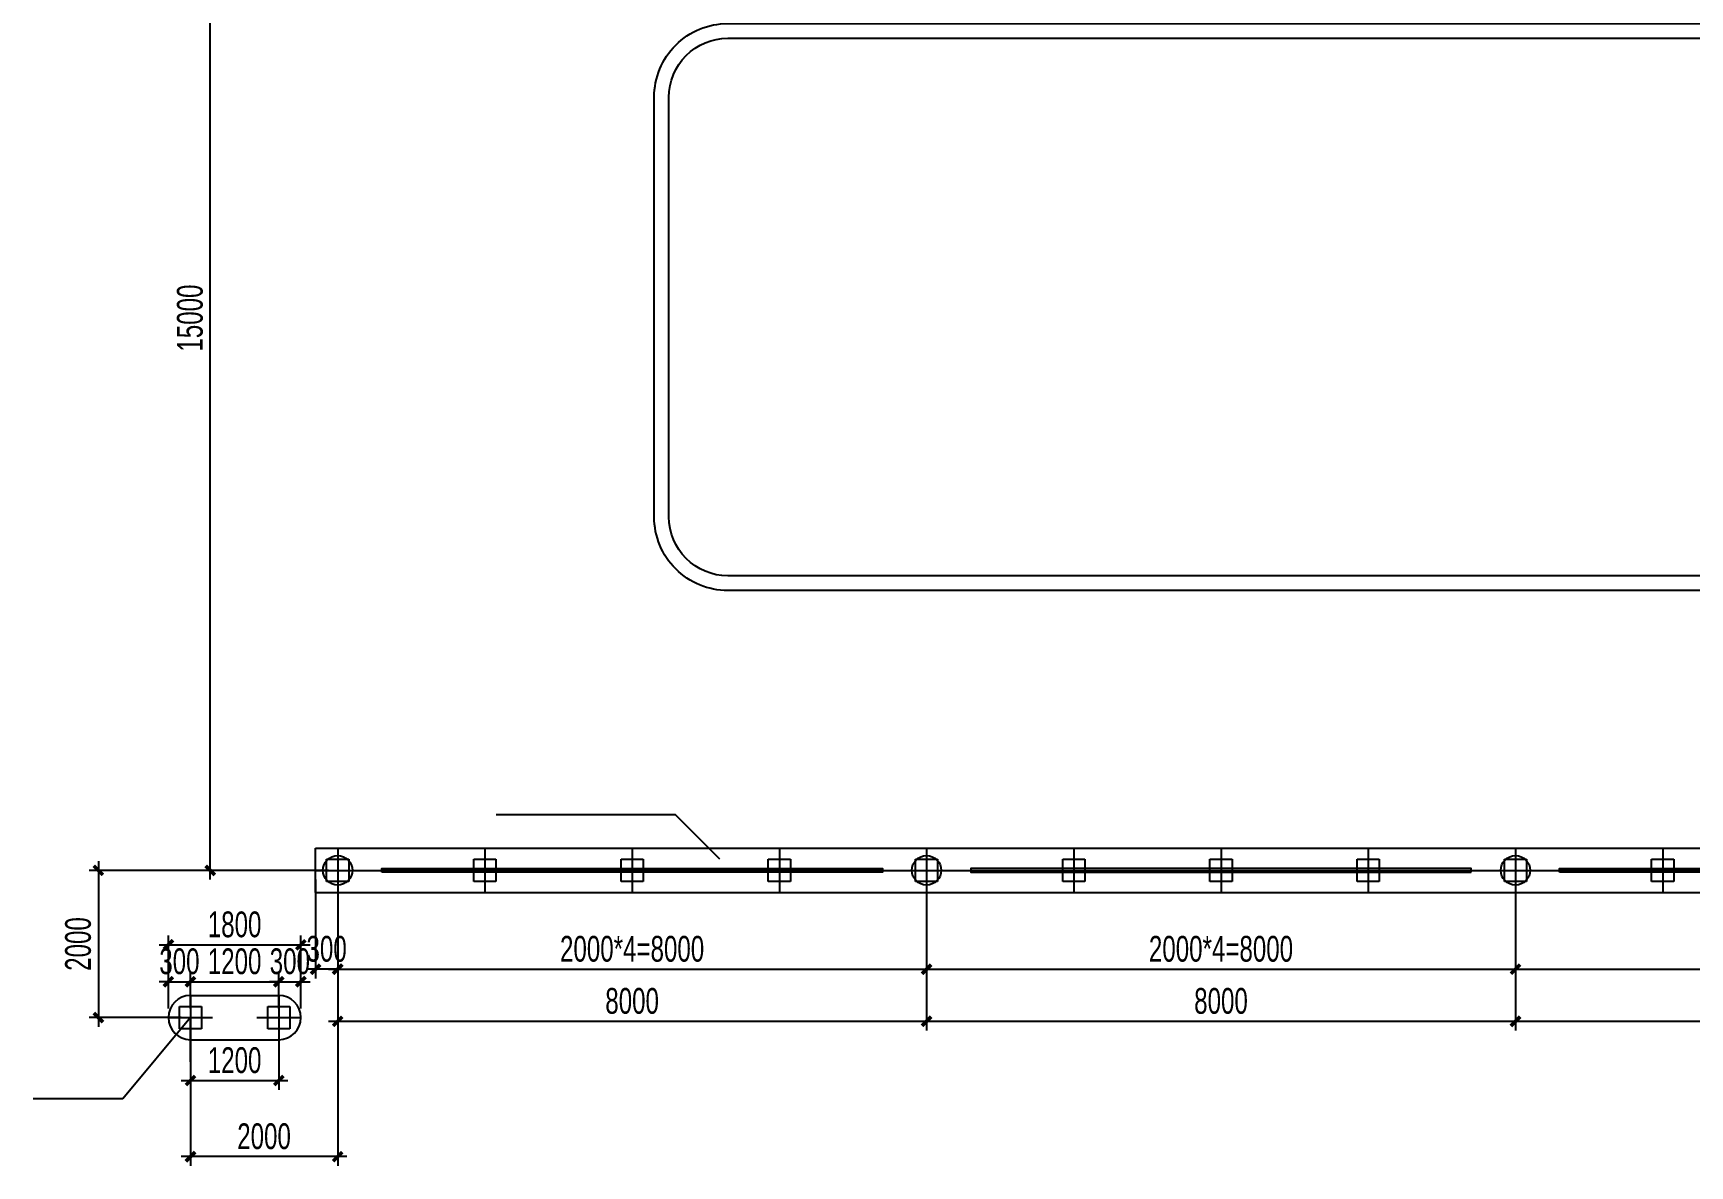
# Model space of a CAD drawing. Header units: millimetres. Extents: x -1491330 to -1355454, y 1413078 to 1531173.
# Drawn here: x -1405412 to -1382905, y 1445272 to 1460654 of the extents above; entities that cross this region are included whole.
import ezdxf

# ---------------------------------------------------------------- set-up
doc = ezdxf.new("R2010")
doc.units = ezdxf.units.MM
doc.header["$LTSCALE"] = 10
doc.linetypes.add('CENTER2', pattern=[28.575000000000003, 19.05, -3.175, 3.175, -3.175])
doc.linetypes.add('HIDDEN', pattern=[0.375, 0.25, -0.125])
doc.layers.get('0').update_dxf_attribs({"linetype": 'CONTINUOUS'})
doc.layers.get('DEFPOINTS').update_dxf_attribs({"linetype": 'CONTINUOUS'})
doc.layers.add('标注', color=3, linetype='CONTINUOUS')
doc.layers.add('轮廓', color=4, linetype='CONTINUOUS')
doc.styles.add('文字', font='rhutj-e.shx', dxfattribs={"width": 0.7, "bigfont": 'rhutj.shx'})
doc.dimstyles.new('100', dxfattribs={"dimscale": 100, "dimtxt": 3.5, "dimasz": 1.25, "dimexe": 1.25, "dimexo": 1.25, "dimgap": 1, "dimtad": 1, "dimdec": 0, "dimdsep": 46, "dimtxsty": '文字', "dimblk1": 'ARCHTICK', "dimblk2": 'ARCHTICK', "dimsah": 1, "dimcen": 1, "dimdle": 1.25, "dimadec": 0, "dimazin": 0, "dimtfac": 1, "dimtdec": 0, "dimtix": 1, "dimtmove": 2, "dimatfit": 3, "dimldrblk": 'ARCHTICK', "dimfxl": 0, "dimtolj": 1, "dimtzin": 0, "dimarcsym": 0})

# ---------------------------------------------------------------- blocks, each defined once
blk = doc.blocks.new('_ARCHTICK')
at = {"color": 0, "linetype": 'ByBlock', "const_width": 0.4}
blk.add_lwpolyline([(-0.5, -0.5), (0.5, 0.5)], dxfattribs=at)
blk = doc.blocks.new('*D32')
at = {"layer": 'DEFPOINTS', "color": 0, "transparency": 16777216}
for p in [(-1403005.749414518, 1464284.882658849), (-1401274.806512068, 1464284.882658849), (-1401274.806512048, 1449284.882658832)]:
    blk.add_point(p, dxfattribs=at)
at = {"layer": '标注', "color": 0, "lineweight": -2, "transparency": 16777216}
for p, q in [((-1401399.806512068, 1464284.882658849), (-1403130.749414518, 1464284.882658849)), ((-1403005.749414518, 1449159.882658832), (-1403005.749414518, 1464409.882658849)), ((-1401399.806512048, 1449284.882658832), (-1403130.749414518, 1449284.882658832))]:
    blk.add_line(p, q, dxfattribs=at)
at = {"layer": '标注', "color": 0, "lineweight": -2, "transparency": 16777216, "xscale": 125, "yscale": 125, "zscale": 125}
for p, rotation in [((-1403005.749414518, 1464284.882658849), 90), ((-1403005.749414518, 1449284.882658832), 270)]:
    blk.add_blockref('_ARCHTICK', p, dxfattribs=dict(at, rotation=rotation))
at = {"layer": '标注', "color": 0, "transparency": 16777216, "insert": (-1403280.749414518, 1456784.88265884), "char_height": 350, "attachment_point": 5, "rotation": 90, "style": '文字'}
blk.add_mtext('\\A1;15000', dxfattribs=at)
blk = doc.blocks.new('*D33')
at = {"layer": 'DEFPOINTS', "color": 0, "transparency": 16777216}
for p in [(-1401274.806512047, 1449284.882658832), (-1393274.806512051, 1449284.882658868), (-1393274.806512051, 1447234.980780988)]:
    blk.add_point(p, dxfattribs=at)
at = {"layer": '标注', "color": 0, "lineweight": -2, "transparency": 16777216}
for p, q in [((-1401274.806512047, 1449159.882658832), (-1401274.806512047, 1447109.980780988)), ((-1393274.806512051, 1449159.882658868), (-1393274.806512051, 1447109.980780988)), ((-1401399.806512047, 1447234.980780988), (-1393149.806512051, 1447234.980780988))]:
    blk.add_line(p, q, dxfattribs=at)
at = {"layer": '标注', "color": 0, "lineweight": -2, "transparency": 16777216, "xscale": 125, "yscale": 125, "zscale": 125, "rotation": 180}
blk.add_blockref('_ARCHTICK', (-1401274.806512047, 1447234.980780988), dxfattribs=at)
at = {"layer": '标注', "color": 0, "lineweight": -2, "transparency": 16777216, "xscale": 125, "yscale": 125, "zscale": 125}
blk.add_blockref('_ARCHTICK', (-1393274.806512051, 1447234.980780988), dxfattribs=at)
at = {"layer": '标注', "color": 0, "transparency": 16777216, "insert": (-1397274.806512049, 1447509.980780988), "char_height": 350, "attachment_point": 5, "style": '文字'}
blk.add_mtext('\\A1;8000', dxfattribs=at)
blk = doc.blocks.new('*D34')
at = {"layer": 'DEFPOINTS', "color": 0, "transparency": 16777216}
for p in [(-1393274.806512051, 1449284.882658868), (-1385274.806512062, 1449284.882658846), (-1385274.806512062, 1447234.980780988)]:
    blk.add_point(p, dxfattribs=at)
at = {"layer": '标注', "color": 0, "lineweight": -2, "transparency": 16777216}
for p, q in [((-1393274.806512051, 1449159.882658868), (-1393274.806512051, 1447109.980780988)), ((-1385274.806512062, 1449159.882658846), (-1385274.806512062, 1447109.980780988)), ((-1393399.806512051, 1447234.980780988), (-1385149.806512062, 1447234.980780988))]:
    blk.add_line(p, q, dxfattribs=at)
at = {"layer": '标注', "color": 0, "lineweight": -2, "transparency": 16777216, "xscale": 125, "yscale": 125, "zscale": 125, "rotation": 180}
blk.add_blockref('_ARCHTICK', (-1393274.806512051, 1447234.980780988), dxfattribs=at)
at = {"layer": '标注', "color": 0, "lineweight": -2, "transparency": 16777216, "xscale": 125, "yscale": 125, "zscale": 125}
blk.add_blockref('_ARCHTICK', (-1385274.806512062, 1447234.980780988), dxfattribs=at)
at = {"layer": '标注', "color": 0, "transparency": 16777216, "insert": (-1389274.806512056, 1447509.980780988), "char_height": 350, "attachment_point": 5, "style": '文字'}
blk.add_mtext('\\A1;8000', dxfattribs=at)
blk = doc.blocks.new('*D35')
at = {"layer": 'DEFPOINTS', "color": 0, "transparency": 16777216}
for p in [(-1385274.806512062, 1449284.882658846), (-1377274.806512036, 1449284.882658878), (-1377274.806512036, 1447234.980780988)]:
    blk.add_point(p, dxfattribs=at)
at = {"layer": '标注', "color": 0, "lineweight": -2, "transparency": 16777216}
for p, q in [((-1385274.806512062, 1449159.882658846), (-1385274.806512062, 1447109.980780988)), ((-1377274.806512036, 1449159.882658878), (-1377274.806512036, 1447109.980780988)), ((-1385399.806512062, 1447234.980780988), (-1377149.806512036, 1447234.980780988))]:
    blk.add_line(p, q, dxfattribs=at)
at = {"layer": '标注', "color": 0, "lineweight": -2, "transparency": 16777216, "xscale": 125, "yscale": 125, "zscale": 125, "rotation": 180}
blk.add_blockref('_ARCHTICK', (-1385274.806512062, 1447234.980780988), dxfattribs=at)
at = {"layer": '标注', "color": 0, "lineweight": -2, "transparency": 16777216, "xscale": 125, "yscale": 125, "zscale": 125}
blk.add_blockref('_ARCHTICK', (-1377274.806512036, 1447234.980780988), dxfattribs=at)
at = {"layer": '标注', "color": 0, "transparency": 16777216, "insert": (-1381274.806512049, 1447509.980780988), "char_height": 350, "attachment_point": 5, "style": '文字'}
blk.add_mtext('\\A1;8000', dxfattribs=at)
blk = doc.blocks.new('*D50')
at = {"layer": 'DEFPOINTS', "color": 0, "transparency": 16777216}
for p in [(-1403274.806512041, 1447284.882658795), (-1401274.806512047, 1447234.980780988), (-1403274.806512041, 1445397.128950009)]:
    blk.add_point(p, dxfattribs=at)
at = {"layer": '标注', "color": 0, "lineweight": -2, "transparency": 16777216}
for p, q in [((-1403274.806512041, 1447159.882658795), (-1403274.806512041, 1445272.128950009)), ((-1401274.806512047, 1447109.980780988), (-1401274.806512047, 1445272.128950009)), ((-1401149.806512047, 1445397.128950009), (-1403399.806512041, 1445397.128950009))]:
    blk.add_line(p, q, dxfattribs=at)
at = {"layer": '标注', "color": 0, "lineweight": -2, "transparency": 16777216, "xscale": 125, "yscale": 125, "zscale": 125, "rotation": 180}
blk.add_blockref('_ARCHTICK', (-1403274.806512041, 1445397.128950009), dxfattribs=at)
at = {"layer": '标注', "color": 0, "lineweight": -2, "transparency": 16777216, "xscale": 125, "yscale": 125, "zscale": 125}
blk.add_blockref('_ARCHTICK', (-1401274.806512047, 1445397.128950009), dxfattribs=at)
at = {"layer": '标注', "color": 0, "transparency": 16777216, "insert": (-1402274.806512044, 1445672.128950009), "char_height": 350, "attachment_point": 5, "style": '文字'}
blk.add_mtext('\\A1;2000', dxfattribs=at)
blk = doc.blocks.new('*D38')
at = {"layer": 'DEFPOINTS', "color": 0, "transparency": 16777216}
for p in [(-1403005.749414516, 1449284.882658832), (-1404525.427450304, 1447284.882658795), (-1403274.806512041, 1447284.882658795)]:
    blk.add_point(p, dxfattribs=at)
at = {"layer": '标注', "color": 0, "lineweight": -2, "transparency": 16777216}
for p, q in [((-1403130.749414516, 1449284.882658832), (-1404650.427450304, 1449284.882658832)), ((-1404525.427450304, 1449409.882658832), (-1404525.427450304, 1447159.882658795)), ((-1403399.806512041, 1447284.882658795), (-1404650.427450304, 1447284.882658795))]:
    blk.add_line(p, q, dxfattribs=at)
at = {"layer": '标注', "color": 0, "lineweight": -2, "transparency": 16777216, "xscale": 125, "yscale": 125, "zscale": 125}
for p, rotation in [((-1404525.427450304, 1449284.882658832), 90), ((-1404525.427450304, 1447284.882658795), 270)]:
    blk.add_blockref('_ARCHTICK', p, dxfattribs=dict(at, rotation=rotation))
at = {"layer": '标注', "color": 0, "transparency": 16777216, "insert": (-1404800.427450303, 1448284.882658814), "char_height": 350, "attachment_point": 5, "rotation": 90, "style": '文字'}
blk.add_mtext('\\A1;2000', dxfattribs=at)
blk = doc.blocks.new('A$C23307240')
at = {"layer": '轮廓', "color": 6, "linetype": 'CENTER2', "ltscale": 20}
for p, q in [((0, 300), (0, -300)), ((-300, 0), (300, 0))]:
    blk.add_line(p, q, dxfattribs=at)
at = {"layer": '轮廓', "color": 5, "linetype": 'HIDDEN', "ltscale": 200}
blk.add_lwpolyline([(-150, 150), (150, 150), (150, -150), (-150, -150)], close=True, dxfattribs=at)
blk = doc.blocks.new('*D54')
at = {"layer": 'DEFPOINTS', "color": 0, "transparency": 16777216}
for p in [(-1401274.806512047, 1449284.882658832), (-1393274.806512047, 1449284.882658821), (-1393274.806512047, 1447942.586666727)]:
    blk.add_point(p, dxfattribs=at)
at = {"layer": '标注', "color": 0, "lineweight": -2, "transparency": 16777216}
for p, q in [((-1401274.806512047, 1449159.882658832), (-1401274.806512047, 1447817.586666727)), ((-1393274.806512047, 1449159.882658821), (-1393274.806512047, 1447817.586666727)), ((-1401399.806512047, 1447942.586666727), (-1393149.806512047, 1447942.586666727))]:
    blk.add_line(p, q, dxfattribs=at)
at = {"layer": '标注', "color": 0, "lineweight": -2, "transparency": 16777216, "xscale": 125, "yscale": 125, "zscale": 125, "rotation": 180}
blk.add_blockref('_ARCHTICK', (-1401274.806512047, 1447942.586666727), dxfattribs=at)
at = {"layer": '标注', "color": 0, "lineweight": -2, "transparency": 16777216, "xscale": 125, "yscale": 125, "zscale": 125}
blk.add_blockref('_ARCHTICK', (-1393274.806512047, 1447942.586666727), dxfattribs=at)
at = {"layer": '标注', "color": 0, "transparency": 16777216, "insert": (-1397274.806512047, 1448217.586666727), "char_height": 350, "attachment_point": 5, "style": '文字'}
blk.add_mtext('\\A1;2000*4=8000', dxfattribs=at)
blk = doc.blocks.new('*D55')
at = {"layer": 'DEFPOINTS', "color": 0, "transparency": 16777216}
for p in [(-1401574.806512047, 1449284.882658832), (-1401274.806512047, 1449284.882658832), (-1401574.806512047, 1447942.586666727)]:
    blk.add_point(p, dxfattribs=at)
at = {"layer": '标注', "color": 0, "lineweight": -2, "transparency": 16777216}
for p, q in [((-1401574.806512047, 1449159.882658832), (-1401574.806512047, 1447817.586666727)), ((-1401274.806512047, 1449159.882658832), (-1401274.806512047, 1447817.586666727)), ((-1401574.806512047, 1447942.586666727), (-1401699.806512047, 1447942.586666727)), ((-1401274.806512047, 1447942.586666727), (-1401574.806512047, 1447942.586666727)), ((-1401274.806512047, 1447942.586666727), (-1401149.806512047, 1447942.586666727))]:
    blk.add_line(p, q, dxfattribs=at)
at = {"layer": '标注', "color": 0, "lineweight": -2, "transparency": 16777216, "xscale": 125, "yscale": 125, "zscale": 125}
blk.add_blockref('_ARCHTICK', (-1401574.806512047, 1447942.586666727), dxfattribs=at)
at = {"layer": '标注', "color": 0, "lineweight": -2, "transparency": 16777216, "xscale": 125, "yscale": 125, "zscale": 125, "rotation": 180}
blk.add_blockref('_ARCHTICK', (-1401274.806512047, 1447942.586666727), dxfattribs=at)
at = {"layer": '标注', "color": 0, "transparency": 16777216, "insert": (-1401424.806512047, 1448217.586666727), "char_height": 350, "attachment_point": 5, "style": '文字'}
blk.add_mtext('\\A1;300', dxfattribs=at)
blk = doc.blocks.new('*D46')
at = {"layer": 'DEFPOINTS', "color": 0, "transparency": 16777216}
for p in [(-1393274.806512047, 1449284.882658826), (-1385274.806512047, 1449284.882658815), (-1385274.806512047, 1447942.586666722)]:
    blk.add_point(p, dxfattribs=at)
at = {"layer": '标注', "color": 0, "lineweight": -2, "transparency": 16777216}
for p, q in [((-1393274.806512047, 1449159.882658826), (-1393274.806512047, 1447817.586666722)), ((-1385274.806512047, 1449159.882658815), (-1385274.806512047, 1447817.586666722)), ((-1393399.806512047, 1447942.586666722), (-1385149.806512047, 1447942.586666722))]:
    blk.add_line(p, q, dxfattribs=at)
at = {"layer": '标注', "color": 0, "lineweight": -2, "transparency": 16777216, "xscale": 125, "yscale": 125, "zscale": 125, "rotation": 180}
blk.add_blockref('_ARCHTICK', (-1393274.806512047, 1447942.586666722), dxfattribs=at)
at = {"layer": '标注', "color": 0, "lineweight": -2, "transparency": 16777216, "xscale": 125, "yscale": 125, "zscale": 125}
blk.add_blockref('_ARCHTICK', (-1385274.806512047, 1447942.586666722), dxfattribs=at)
at = {"layer": '标注', "color": 0, "transparency": 16777216, "insert": (-1389274.806512047, 1448217.586666722), "char_height": 350, "attachment_point": 5, "style": '文字'}
blk.add_mtext('\\A1;2000*4=8000', dxfattribs=at)
blk = doc.blocks.new('*D47')
at = {"layer": 'DEFPOINTS', "color": 0, "transparency": 16777216}
for p in [(-1385274.806512047, 1449284.882658821), (-1377274.806512047, 1449284.88265881), (-1377274.806512047, 1447942.586666717)]:
    blk.add_point(p, dxfattribs=at)
at = {"layer": '标注', "color": 0, "lineweight": -2, "transparency": 16777216}
for p, q in [((-1385274.806512047, 1449159.882658821), (-1385274.806512047, 1447817.586666717)), ((-1377274.806512047, 1449159.88265881), (-1377274.806512047, 1447817.586666717)), ((-1385399.806512047, 1447942.586666717), (-1377149.806512047, 1447942.586666717))]:
    blk.add_line(p, q, dxfattribs=at)
at = {"layer": '标注', "color": 0, "lineweight": -2, "transparency": 16777216, "xscale": 125, "yscale": 125, "zscale": 125, "rotation": 180}
blk.add_blockref('_ARCHTICK', (-1385274.806512047, 1447942.586666717), dxfattribs=at)
at = {"layer": '标注', "color": 0, "lineweight": -2, "transparency": 16777216, "xscale": 125, "yscale": 125, "zscale": 125}
blk.add_blockref('_ARCHTICK', (-1377274.806512047, 1447942.586666717), dxfattribs=at)
at = {"layer": '标注', "color": 0, "transparency": 16777216, "insert": (-1381274.806512047, 1448217.586666717), "char_height": 350, "attachment_point": 5, "style": '文字'}
blk.add_mtext('\\A1;2000*4=8000', dxfattribs=at)
blk = doc.blocks.new('*D57')
at = {"layer": 'DEFPOINTS', "color": 0, "transparency": 16777216}
for p in [(-1403274.806511986, 1447284.882658861), (-1402074.806512058, 1447284.882658861), (-1402074.806512058, 1446430.494069641)]:
    blk.add_point(p, dxfattribs=at)
at = {"layer": '标注', "color": 0, "lineweight": -2, "transparency": 16777216}
for p, q in [((-1403274.806511986, 1447159.882658861), (-1403274.806511986, 1446305.494069641)), ((-1402074.806512058, 1447159.882658861), (-1402074.806512058, 1446305.494069641)), ((-1403399.806511986, 1446430.494069641), (-1401949.806512058, 1446430.494069641))]:
    blk.add_line(p, q, dxfattribs=at)
at = {"layer": '标注', "color": 0, "lineweight": -2, "transparency": 16777216, "xscale": 125, "yscale": 125, "zscale": 125, "rotation": 180}
blk.add_blockref('_ARCHTICK', (-1403274.806511986, 1446430.494069641), dxfattribs=at)
at = {"layer": '标注', "color": 0, "lineweight": -2, "transparency": 16777216, "xscale": 125, "yscale": 125, "zscale": 125}
blk.add_blockref('_ARCHTICK', (-1402074.806512058, 1446430.494069641), dxfattribs=at)
at = {"layer": '标注', "color": 0, "transparency": 16777216, "insert": (-1402674.806512022, 1446705.494069641), "char_height": 350, "attachment_point": 5, "style": '文字'}
blk.add_mtext('\\A1;1200', dxfattribs=at)
blk = doc.blocks.new('*D58')
at = {"layer": 'DEFPOINTS', "color": 0, "transparency": 16777216}
for p in [(-1401774.806512058, 1448274.031886001), (-1403574.806512068, 1447284.882658921), (-1401774.806512058, 1447284.882658843)]:
    blk.add_point(p, dxfattribs=at)
at = {"layer": '标注', "color": 0, "lineweight": -2, "transparency": 16777216}
for p, q in [((-1403574.806512068, 1447409.882658921), (-1403574.806512068, 1448399.031886001)), ((-1401774.806512058, 1447409.882658843), (-1401774.806512058, 1448399.031886001)), ((-1403699.806512068, 1448274.031886001), (-1401649.806512058, 1448274.031886001))]:
    blk.add_line(p, q, dxfattribs=at)
at = {"layer": '标注', "color": 0, "lineweight": -2, "transparency": 16777216, "xscale": 125, "yscale": 125, "zscale": 125, "rotation": 180}
blk.add_blockref('_ARCHTICK', (-1403574.806512068, 1448274.031886001), dxfattribs=at)
at = {"layer": '标注', "color": 0, "lineweight": -2, "transparency": 16777216, "xscale": 125, "yscale": 125, "zscale": 125}
blk.add_blockref('_ARCHTICK', (-1401774.806512058, 1448274.031886001), dxfattribs=at)
at = {"layer": '标注', "color": 0, "transparency": 16777216, "insert": (-1402674.806512063, 1448549.031886001), "char_height": 350, "attachment_point": 5, "style": '文字'}
blk.add_mtext('\\A1;1800', dxfattribs=at)
blk = doc.blocks.new('*D59')
at = {"layer": 'DEFPOINTS', "color": 0, "transparency": 16777216}
for p in [(-1403274.806511986, 1447772.956010607), (-1403574.806512058, 1447284.882658861), (-1403274.806511986, 1447284.882658861)]:
    blk.add_point(p, dxfattribs=at)
at = {"layer": '标注', "color": 0, "lineweight": -2, "transparency": 16777216}
for p, q in [((-1403574.806512058, 1447409.882658861), (-1403574.806512058, 1447897.956010607)), ((-1403274.806511986, 1447409.882658861), (-1403274.806511986, 1447897.956010607)), ((-1403574.806512058, 1447772.956010607), (-1403699.806512058, 1447772.956010607)), ((-1403574.806512058, 1447772.956010607), (-1403274.806511986, 1447772.956010607)), ((-1403274.806511986, 1447772.956010607), (-1403149.806511986, 1447772.956010607))]:
    blk.add_line(p, q, dxfattribs=at)
at = {"layer": '标注', "color": 0, "lineweight": -2, "transparency": 16777216, "xscale": 125, "yscale": 125, "zscale": 125}
blk.add_blockref('_ARCHTICK', (-1403574.806512058, 1447772.956010607), dxfattribs=at)
at = {"layer": '标注', "color": 0, "lineweight": -2, "transparency": 16777216, "xscale": 125, "yscale": 125, "zscale": 125, "rotation": 180}
blk.add_blockref('_ARCHTICK', (-1403274.806511986, 1447772.956010607), dxfattribs=at)
at = {"layer": '标注', "color": 0, "transparency": 16777216, "insert": (-1403424.806512022, 1448047.956010607), "char_height": 350, "attachment_point": 5, "style": '文字'}
blk.add_mtext('\\A1;300', dxfattribs=at)
blk = doc.blocks.new('*D60')
at = {"layer": 'DEFPOINTS', "color": 0, "transparency": 16777216}
for p in [(-1402074.806512058, 1447772.956010607), (-1403274.806511986, 1447291.132658861), (-1402074.806512058, 1447291.132658861)]:
    blk.add_point(p, dxfattribs=at)
at = {"layer": '标注', "color": 0, "lineweight": -2, "transparency": 16777216}
for p, q in [((-1403274.806511986, 1447416.132658861), (-1403274.806511986, 1447897.956010607)), ((-1402074.806512058, 1447416.132658861), (-1402074.806512058, 1447897.956010607)), ((-1403399.806511986, 1447772.956010607), (-1401949.806512058, 1447772.956010607))]:
    blk.add_line(p, q, dxfattribs=at)
at = {"layer": '标注', "color": 0, "lineweight": -2, "transparency": 16777216, "xscale": 125, "yscale": 125, "zscale": 125, "rotation": 180}
blk.add_blockref('_ARCHTICK', (-1403274.806511986, 1447772.956010607), dxfattribs=at)
at = {"layer": '标注', "color": 0, "lineweight": -2, "transparency": 16777216, "xscale": 125, "yscale": 125, "zscale": 125}
blk.add_blockref('_ARCHTICK', (-1402074.806512058, 1447772.956010607), dxfattribs=at)
at = {"layer": '标注', "color": 0, "transparency": 16777216, "insert": (-1402674.806512022, 1448047.956010607), "char_height": 350, "attachment_point": 5, "style": '文字'}
blk.add_mtext('\\A1;1200', dxfattribs=at)
blk = doc.blocks.new('*D61')
at = {"layer": 'DEFPOINTS', "color": 0, "transparency": 16777216}
for p in [(-1401774.806512034, 1447772.956010607), (-1402074.806512058, 1447284.882658861), (-1401774.806512034, 1447284.882658921)]:
    blk.add_point(p, dxfattribs=at)
at = {"layer": '标注', "color": 0, "lineweight": -2, "transparency": 16777216}
for p, q in [((-1402074.806512058, 1447409.882658861), (-1402074.806512058, 1447897.956010607)), ((-1401774.806512034, 1447409.882658921), (-1401774.806512034, 1447897.956010607)), ((-1402074.806512058, 1447772.956010607), (-1402199.806512058, 1447772.956010607)), ((-1402074.806512058, 1447772.956010607), (-1401774.806512034, 1447772.956010607)), ((-1401774.806512034, 1447772.956010607), (-1401649.806512034, 1447772.956010607))]:
    blk.add_line(p, q, dxfattribs=at)
at = {"layer": '标注', "color": 0, "lineweight": -2, "transparency": 16777216, "xscale": 125, "yscale": 125, "zscale": 125}
blk.add_blockref('_ARCHTICK', (-1402074.806512058, 1447772.956010607), dxfattribs=at)
at = {"layer": '标注', "color": 0, "lineweight": -2, "transparency": 16777216, "xscale": 125, "yscale": 125, "zscale": 125, "rotation": 180}
blk.add_blockref('_ARCHTICK', (-1401774.806512034, 1447772.956010607), dxfattribs=at)
at = {"layer": '标注', "color": 0, "transparency": 16777216, "insert": (-1401924.806512046, 1448047.956010607), "char_height": 350, "attachment_point": 5, "style": '文字'}
blk.add_mtext('\\A1;300', dxfattribs=at)

msp = doc.modelspace()

# ---------------------------------------------------------------- linework, layer by layer
at = {"layer": '标注'}
for p, q in [((-1396686.043369561, 1450039.536986099), (-1399121.057769798, 1450039.536986099)), ((-1396083.285993304, 1449434.977899186), (-1396686.043369561, 1450039.536986099)), ((-1403274.806512041, 1447284.882658795), (-1404194.405653006, 1446182.244160654)), ((-1403274.80651203, 1446684.882658841), (-1403274.806512058, 1447284.882658861)), ((-1404194.405653006, 1446182.244160654), (-1405411.912853125, 1446182.244160654))]:
    msp.add_line(p, q, dxfattribs=at)
for points in [[(-1400674.806512054, 1449259.882658832), (-1400674.806512054, 1449309.882658832), (-1393874.806512133, 1449309.882658832), (-1393874.806512133, 1449259.882658832)], [(-1385874.806512047, 1449259.882658832), (-1385874.806512047, 1449309.882658832), (-1392674.806511968, 1449309.882658832), (-1392674.806511968, 1449259.882658832)], [(-1384674.806512076, 1449259.882658832), (-1384674.806512076, 1449309.882658832), (-1377874.806512156, 1449309.882658832), (-1377874.806512156, 1449259.882658832)]]:
    msp.add_lwpolyline(points, close=True, dxfattribs=at)
at = {"layer": '轮廓'}
for p, q in [((-1401574.80651204, 1449584.882658823), (-1361574.806512166, 1449584.882658758)), ((-1401574.80651204, 1448984.882658842), (-1401574.80651204, 1449584.882658838)), ((-1401574.80651204, 1448984.882658852), (-1360974.806512171, 1448984.882658694)), ((-1403274.806512058, 1447584.882658861), (-1402074.806512044, 1447584.882658917)), ((-1403274.806512044, 1446984.882658851), (-1402074.806512058, 1446984.882658924))]:
    msp.add_line(p, q, dxfattribs=at)
at = {"layer": '轮廓', "color": 6, "linetype": 'CENTER2', "ltscale": 100}
msp.add_line((-1401274.806512047, 1449284.882658832), (-1361274.806512521, 1449284.882658724), dxfattribs=at)
at = {"layer": '轮廓'}
for points in [[(-1365825.835474975, 1455174.356041489), (-1368591.541952197, 1453683.56611565, -0.1242280708625522), (-1370963.969545924, 1453084.88265873), (-1395974.806512116, 1453084.882658643, -0.4142135623736478), (-1396974.806512107, 1454084.882658632), (-1396974.806512121, 1459784.882658587, -0.4142135623735989), (-1395974.806512138, 1460784.882658566), (-1370963.969545944, 1460784.882658632, -0.1242280708625773), (-1368591.541952212, 1460186.199201726), (-1365825.835474989, 1458695.409275914, -0.5969969168380073)], [(-1365920.732578723, 1455350.408703204), (-1368686.439055944, 1453859.618777365, -0.1242280708627305), (-1370963.969545926, 1453284.882658724), (-1395974.806512114, 1453284.882658638, -0.4142135623732547), (-1396774.806512109, 1454084.882658626), (-1396774.806512123, 1459784.882658589, -0.4142135623731938), (-1395974.806512136, 1460584.882658565), (-1370963.969545942, 1460584.882658638, -0.1242280708624128), (-1368686.439055962, 1460010.146540003), (-1365920.732578736, 1458519.356614192, -0.596996916838612)]]:
    msp.add_lwpolyline(points, format="xyb", close=True, dxfattribs=at)
for centre in [(-1401274.806512047, 1449284.882658832), (-1393274.806512051, 1449284.882658832), (-1385274.806512062, 1449284.882658832)]:
    msp.add_circle(centre, 199.9999999976176, dxfattribs=at)
for centre, start, end in [((-1403274.806512072, 1447284.882658921), 90, 270), ((-1402074.80651203, 1447284.882658921), 270, 90)]:
    msp.add_arc(centre, 299.9999999964264, start, end, dxfattribs=at)

# ---------------------------------------------------------------- block references
at = {"layer": '标注'}
for p in [(-1401274.806512047, 1449284.882658832), (-1399274.806512047, 1449284.882658832), (-1397274.806512047, 1449284.882658832), (-1395274.806512047, 1449284.882658821), (-1393274.806512047, 1449284.882658821), (-1391274.806512047, 1449284.882658832), (-1389274.806512047, 1449284.882658832), (-1387274.806512047, 1449284.882658832), (-1385274.806512047, 1449284.882658832), (-1383274.806512047, 1449284.882658821), (-1403274.806512058, 1447284.882658861), (-1402074.806512058, 1447284.882658861)]:
    msp.add_blockref('A$C23307240', p, dxfattribs=at)

# ---------------------------------------------------------------- dimensions: what is measured, and where the dimension line sits
for base, p1, p2, picture, middle in [((-1403005.749414518, 1464284.882658849), (-1401274.806512047, 1449284.882658832), (-1401274.806512067, 1464284.882658848), '*D32', (-1403280.749414518, 1456784.88265884)), ((-1404525.427450304, 1447284.882658795), (-1403005.749414515, 1449284.882658832), (-1403274.806512041, 1447284.882658795), '*D38', (-1404800.427450303, 1448284.882658814))]:
    dim = msp.add_linear_dim(base=base, p1=p1, p2=p2, angle=90, dimstyle='100', dxfattribs=at)
    dim.commit()
    dim.dimension.update_dxf_attribs({"geometry": picture, "text_midpoint": middle})
for base, p1, p2, picture, middle in [((-1401574.806512047, 1447942.586666727), (-1401274.806512047, 1449284.882658832), (-1401574.806512047, 1449284.882658832), '*D55', (-1401424.806512047, 1448217.586666727)), ((-1393274.806512051, 1447234.980780988), (-1401274.806512047, 1449284.882658832), (-1393274.806512051, 1449284.882658868), '*D33', (-1397274.806512049, 1447509.980780988)), ((-1385274.806512062, 1447234.980780988), (-1393274.806512051, 1449284.882658868), (-1385274.806512062, 1449284.882658846), '*D34', (-1389274.806512056, 1447509.980780988)), ((-1377274.806512036, 1447234.980780988), (-1385274.806512062, 1449284.882658846), (-1377274.806512036, 1449284.882658878), '*D35', (-1381274.806512049, 1447509.980780988)), ((-1401774.806512058, 1448274.031886001), (-1403574.806512068, 1447284.882658921), (-1401774.806512058, 1447284.882658843), '*D58', (-1402674.806512063, 1448549.031886001)), ((-1403274.806511986, 1447772.956010607), (-1403574.806512058, 1447284.882658861), (-1403274.806511986, 1447284.882658861), '*D59', (-1403424.806512022, 1448047.956010607)), ((-1402074.806512058, 1447772.956010607), (-1403274.806511986, 1447291.132658861), (-1402074.806512058, 1447291.132658861), '*D60', (-1402674.806512022, 1448047.956010607)), ((-1401774.806512034, 1447772.956010607), (-1402074.806512058, 1447284.882658861), (-1401774.806512034, 1447284.882658921), '*D61', (-1401924.806512046, 1448047.956010607)), ((-1403274.806512041, 1445397.128950009), (-1401274.806512047, 1447234.980780988), (-1403274.806512041, 1447284.882658795), '*D50', (-1402274.806512044, 1445672.128950009)), ((-1402074.806512058, 1446430.494069641), (-1403274.806511986, 1447284.882658861), (-1402074.806512058, 1447284.882658861), '*D57', (-1402674.806512022, 1446705.494069641))]:
    dim = msp.add_linear_dim(base=base, p1=p1, p2=p2, dimstyle='100', dxfattribs=at)
    dim.commit()
    dim.dimension.update_dxf_attribs({"geometry": picture, "text_midpoint": middle})
for base, p1, p2, picture, middle in [((-1393274.806512047, 1447942.586666727), (-1401274.806512047, 1449284.882658832), (-1393274.806512047, 1449284.882658821), '*D54', (-1397274.806512047, 1448217.586666727)), ((-1385274.806512047, 1447942.586666722), (-1393274.806512047, 1449284.882658826), (-1385274.806512047, 1449284.882658815), '*D46', (-1389274.806512047, 1448217.586666722)), ((-1377274.806512047, 1447942.586666717), (-1385274.806512047, 1449284.882658821), (-1377274.806512047, 1449284.88265881), '*D47', (-1381274.806512047, 1448217.586666717))]:
    dim = msp.add_linear_dim(base=base, p1=p1, p2=p2, text='2000*4=<>', dimstyle='100', dxfattribs=at)
    dim.commit()
    dim.dimension.update_dxf_attribs({"geometry": picture, "text_midpoint": middle})

doc.saveas('drawing.dxf')
